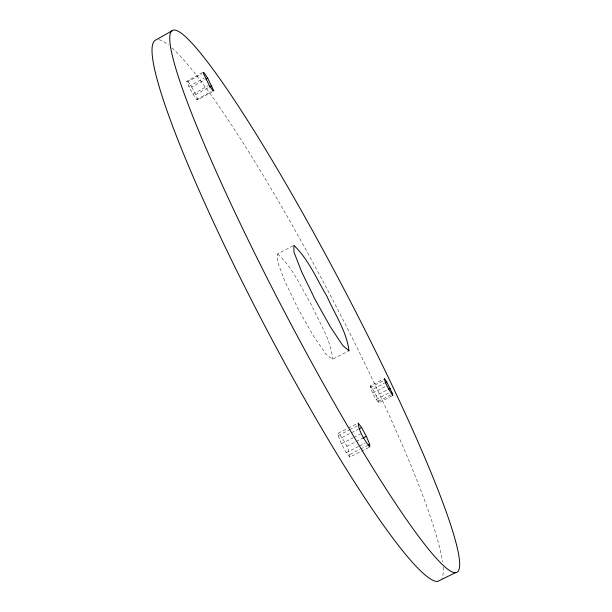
<?xml version="1.0" encoding="UTF-8"?>
<svg xmlns="http://www.w3.org/2000/svg" width="612" height="612" viewBox="0 0 612 612"><rect width="100%" height="100%" fill="white"/><g stroke="black" fill="none" stroke-linecap="round" stroke-linejoin="round"><path stroke-width="0.46" stroke-dasharray="3.06 2.29" d="M391.932 395.933L378.606 402.765C375.125 397.647 371.27 392.009 370.329 385.874L383.586 379.042M293.087 245.779L277.618 254.011L277.251 260.873L284.634 280.786L297.945 308.471L313.252 335.651L325.951 354.226L332.546 359.282L348.955 350.76M368.875 447.418L349.865 457.095C349.429 448.282 343.73 439.997 338.436 433.089L347.463 428.469M349.865 457.095L346.293 452.704L341.42 443.754L338.168 435.614L338.436 433.089M212.265 91.8L197.844 99.756L196.682 99.611L192.933 94.126L188.802 86.491L186.767 81.281L202.098 72.782M186.767 81.281L187.991 81.541L201.623 73.991M188.802 86.491L204.209 77.961M187.991 81.541L191.732 87.042L205.295 79.537M192.933 94.126L208.332 85.619M197.844 99.756L195.786 94.554L208.554 87.508M196.682 99.611L211.201 91.609M370.314 387.396L383.655 380.534M370.329 385.874L372.739 389.263L384.298 383.326M372.746 393.003L386.134 386.126M378.606 402.765L378.568 401.151L376.143 395.574L387.694 389.645M376.196 399.399L389.584 392.529M378.568 401.151L390.992 394.786M348.289 428.056L357.316 423.435M338.168 435.614L348.924 430.114M349.75 429.693L357.194 425.883M342.016 437.549L350.531 433.197M351.38 432.761L358.188 429.28M341.42 443.754L353.063 437.809M353.897 437.381L360.552 433.984M346.797 446.332L355.304 441.994M356.161 441.558L362.97 438.085M346.293 452.704L358.77 446.355M359.596 445.926L365.418 442.966M350.041 454.402L359.887 449.392M360.705 448.978L367.261 445.635M277.618 254.011C293.087 267.658 301.005 287.548 311.508 304.86C319.036 322.616 331.176 339.591 332.546 359.282M191.732 87.042L195.786 94.554M372.739 389.263L376.143 395.574M158.868 39.734A305.442 36.139 62.3 0 1 168.56 45.013M171.987 47.92A305.442 36.139 62.3 0 1 328.935 292.544A305.442 36.139 62.3 0 1 442.537 561.992M443.096 567.064A305.442 36.139 62.3 0 1 441.788 578.661"/><path stroke-width="0.92" d="M369.725 444.388L369.702 446.997C364.53 439.967 358.961 431.774 358.135 423.014L361.6 427.543L366.374 436.348L369.725 444.388L368.087 445.222M172.507 30.6L155.471 40.14A305.442 36.139 62.3 0 0 261.714 319.961A305.442 36.139 62.3 0 0 437.756 581.4L455.496 572.664A305.954 31.617 62.3 0 0 275.262 165.584A305.954 31.617 62.3 0 0 213.733 166.074A305.954 31.617 62.3 0 0 455.496 572.664M206.091 79.093L207.69 78.214L213.871 90.913L212.815 90.714L209.143 85.167L202.909 72.338L204.033 72.66L207.69 78.214M209.35 87.065L211.744 85.741M385.124 382.898L386.776 382.049L392.652 393.929L392.766 395.505C389.354 390.311 385.629 384.726 384.42 378.621L386.776 382.049M388.521 389.224L390.173 388.375M359.045 428.844L361.6 427.543M362.97 438.085L366.374 436.348M348.955 350.76L342.743 345.497L330.312 326.739L315.081 299.459L301.624 271.789L293.928 252.014L293.898 245.351C308.708 259.633 316.725 279.24 327.137 296.652C334.833 314.369 346.614 331.237 348.955 350.76"/></g></svg>
